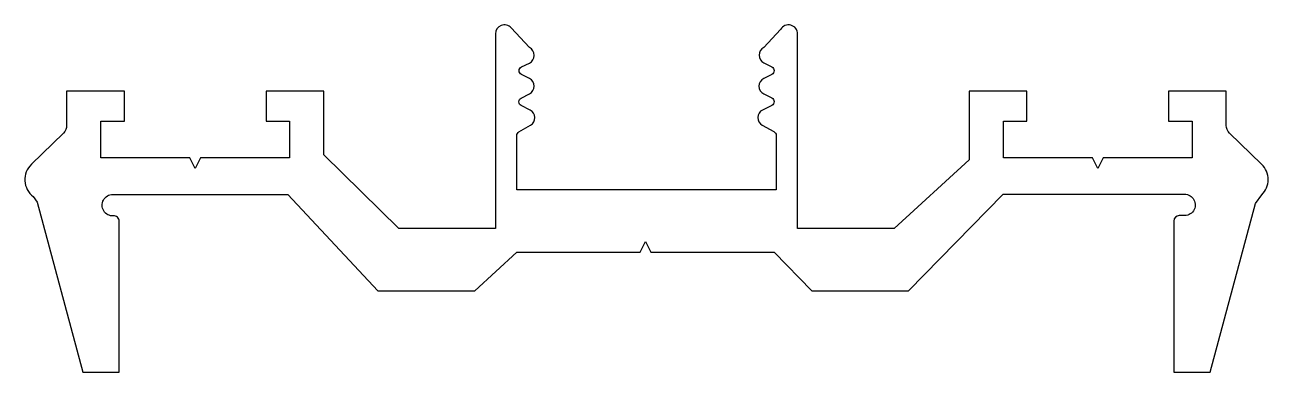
# Model space of a CAD drawing. Extents: x 357.5 to 415.5, y 202.2 to 218.4.
import ezdxf

# ---------------------------------------------------------------- set-up
doc = ezdxf.new("R2010")
doc.units = 0
doc.layers.get('0').update_dxf_attribs({"linetype": 'CONTINUOUS'})

msp = doc.modelspace()

# ---------------------------------------------------------------- linework, layer by layer
at = {"color": 7}
msp.add_lwpolyline([(392.348, 216.436, -0.62101), (392.349, 216.078), (391.971, 215.889, 0.62101), (391.974, 215.172), (392.346, 214.99, -0.622413), (392.347, 214.631), (391.92, 214.42, 0.605952), (391.904, 213.711), (392.451, 213.41, -0.273461), (392.554, 213.235), (392.554, 210.692), (380.454, 210.692), (380.454, 213.225, -0.268329), (380.555, 213.398), (381.097, 213.71, 0.59806), (381.076, 214.415), (380.66, 214.623, -0.61634), (380.659, 214.98), (381.048, 215.177, 0.618185), (381.044, 215.893), (380.673, 216.076, -0.625618), (380.675, 216.436), (381.04, 216.611, 0.626688), (381.043, 217.33), (380.192, 218.255, 0.683274), (379.454, 217.967), (379.454, 208.892), (374.954, 208.892), (371.454, 212.331), (371.454, 215.292), (368.754, 215.292), (368.754, 213.892), (369.854, 213.892), (369.854, 212.192), (365.704, 212.192), (365.455, 211.686), (365.204, 212.192), (361.054, 212.192), (361.054, 213.892), (362.154, 213.892), (362.154, 215.292), (359.454, 215.292), (359.454, 213.703, -0.20229), (359.303, 213.345), (357.806, 211.886, 0.454206), (357.888, 210.382), (358.079, 210.123), (360.204, 202.192), (361.904, 202.192), (361.904, 209.232, 0.432866), (361.638, 209.481, -1.032141), (361.607, 210.48), (369.773, 210.48), (373.97, 205.992), (378.49, 205.992), (380.454, 207.792), (386.204, 207.792), (386.454, 208.292), (386.704, 207.792), (392.454, 207.792), (394.223, 205.992), (398.723, 205.992), (403.145, 210.492), (411.604, 210.492, -1.053489), (411.552, 209.495), (411.351, 209.492, 0.410244), (411.104, 209.242), (411.104, 202.192), (412.804, 202.192), (414.914, 210.064), (415.208, 210.46, 0.419284), (415.202, 211.886), (413.705, 213.345, -0.20229), (413.554, 213.703), (413.554, 215.292), (410.854, 215.292), (410.854, 213.892), (411.954, 213.892), (411.954, 212.192), (407.804, 212.192), (407.554, 211.693), (407.304, 212.192), (403.154, 212.192), (403.154, 213.892), (404.254, 213.892), (404.254, 215.292), (401.554, 215.292), (401.554, 212.099), (398.054, 208.892), (393.554, 208.892), (393.554, 217.967, 0.770226), (392.76, 218.177), (391.974, 217.333, 0.619354), (391.979, 216.617)], format="xyb", close=True, dxfattribs=at)

doc.saveas('drawing.dxf')
